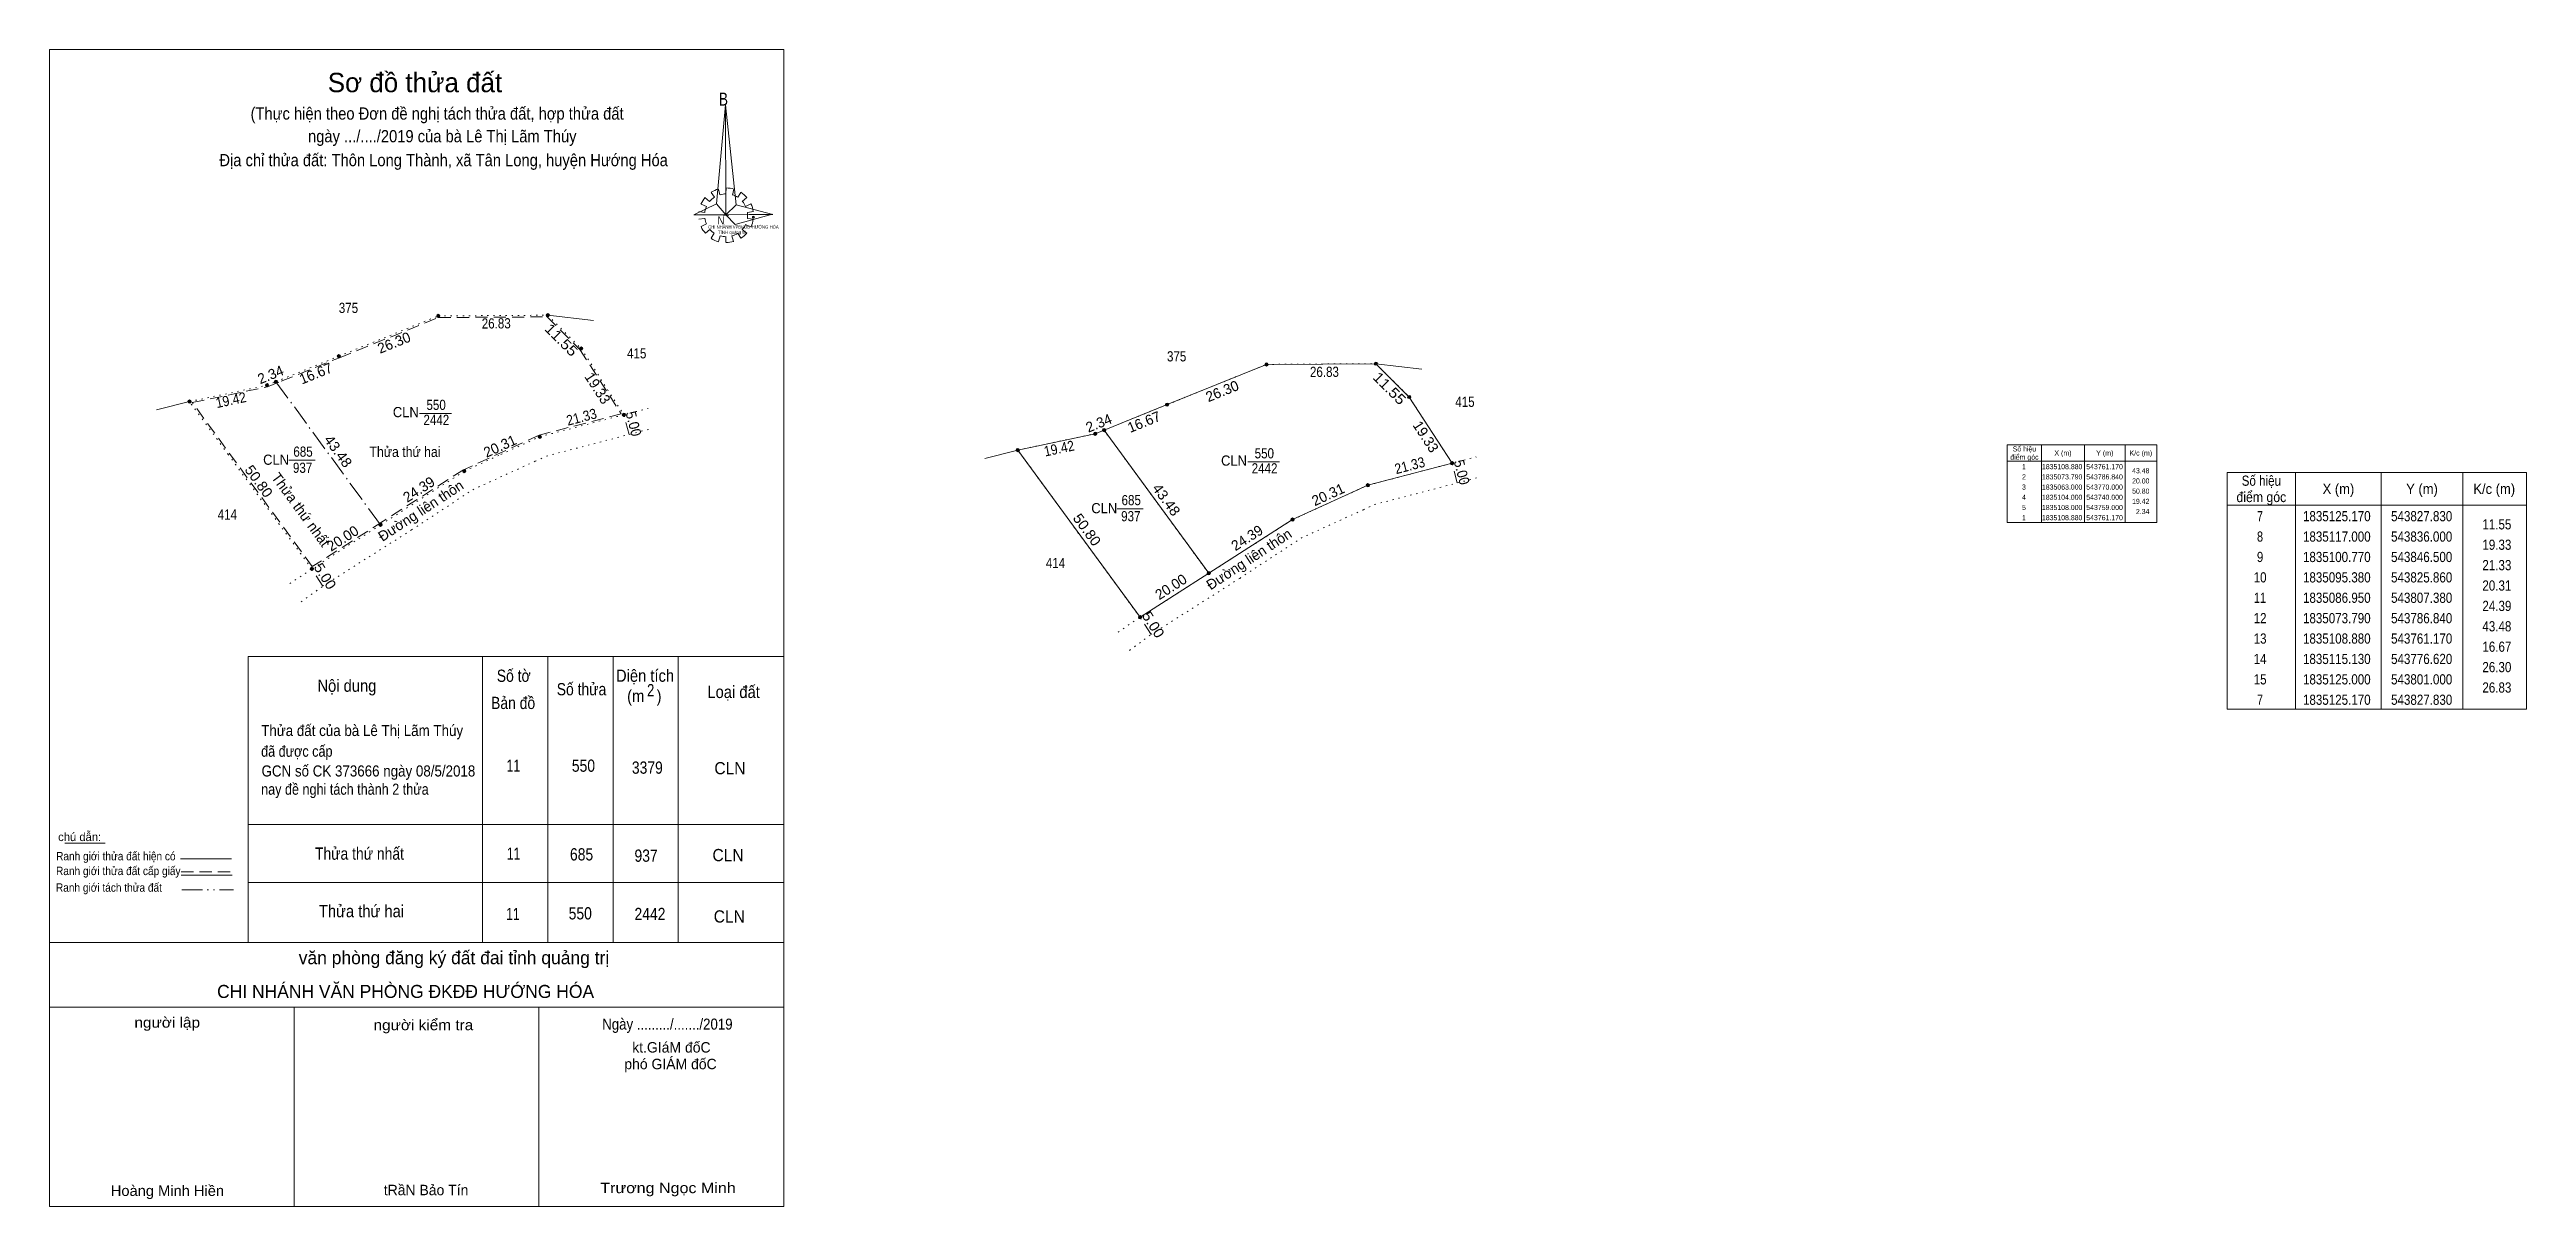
# Model space of a CAD drawing. Header units: metres. Extents: x 543503 to 544110, y 1834919 to 1835202.
import ezdxf
from ezdxf.enums import TextEntityAlignment as Align

# ---------------------------------------------------------------- set-up
doc = ezdxf.new("R2010")
doc.units = ezdxf.units.M
doc.header["$PDMODE"] = 32
doc.header["$PDSIZE"] = 0.5
for name, pattern in [('DASH_DOUBLE_DOT', [9.2, 5, -1.2, 0.3, -1.2, 0.3, -1.2]), ('DOT_DASHED', [7.7, 5, -1.2, 0.3, -1.2]), ('DOTTED', [1.5, 0.3, -1.2]), ('MEDIUM_DASHED', [4.5, 3, -1.5])]:
    doc.linetypes.add(name, pattern=pattern)
for name, color, linetype, lineweight in [('1', 7, 'Continuous', 13), ('10', 7, 'Continuous', 13), ('17', 7, 'Continuous', 13), ('5', 7, 'Continuous', 13), ('6', 7, 'Continuous', 13), ('63', 7, 'Continuous', 13)]:
    doc.layers.add(name, color=color, linetype=linetype, lineweight=lineweight)
doc.layers.add('7', color=7, linetype='Continuous')

msp = doc.modelspace()

# ---------------------------------------------------------------- hatches: boundary and pattern name
at = {"layer": '10'}
for points in [[(543598.34, 1835136.88, 1), (543597.54, 1835136.88, 1)], [(543625.17, 1835137.05, 1), (543624.37, 1835137.05, 1)], [(543573.96, 1835127.01, 1), (543573.16, 1835127.01, 1)], [(543633.34, 1835128.88, 1), (543632.54, 1835128.88, 1)], [(543558.51, 1835120.76, 1), (543557.71, 1835120.76, 1)], [(543801.4, 1835125, 1), (543800.6, 1835125, 1)], [(543828.23, 1835125.17, 1), (543827.43, 1835125.17, 1)], [(543537.34, 1835115.88, 1), (543536.54, 1835115.88, 1)], [(543556.34, 1835119.88, 1), (543555.54, 1835119.88, 1)], [(543777.02, 1835115.13, 1), (543776.22, 1835115.13, 1)], [(543836.4, 1835117, 1), (543835.6, 1835117, 1)], [(543643.84, 1835112.65, 1), (543643.04, 1835112.65, 1)], [(543761.57, 1835108.88, 1), (543760.77, 1835108.88, 1)], [(543623.2, 1835107.26, 1), (543622.4, 1835107.26, 1)], [(543740.4, 1835104, 1), (543739.6, 1835104, 1)], [(543759.4, 1835108, 1), (543758.6, 1835108, 1)], [(543604.72, 1835098.83, 1), (543603.92, 1835098.83, 1)], [(543846.9, 1835100.77, 1), (543846.1, 1835100.77, 1)], [(543826.26, 1835095.38, 1), (543825.46, 1835095.38, 1)], [(543584.18, 1835085.67, 1), (543583.38, 1835085.67, 1)], [(543807.78, 1835086.95, 1), (543806.98, 1835086.95, 1)], [(543567.34, 1835074.88, 1), (543566.54, 1835074.88, 1)], [(543787.24, 1835073.79, 1), (543786.44, 1835073.79, 1)], [(543770.4, 1835063, 1), (543769.6, 1835063, 1)]]:
    msp.add_hatch(color=256, dxfattribs=at).paths.add_polyline_path(points)

# ---------------------------------------------------------------- linework, layer by layer
at = {"layer": '1'}
for p, q in [((543663.67, 1835163.7), (543662.36, 1835164.24)), ((543663.32, 1835165.88), (543664.41, 1835164.93)), ((543665.63, 1835165.98), (543664.85, 1835167.16)), ((543666.64, 1835167.98), (543666.99, 1835166.57)), ((543668.47, 1835166.79), (543668.51, 1835168.25)), ((543670.39, 1835167.98), (543670.04, 1835166.52)), ((543671.35, 1835165.98), (543672.14, 1835167.16)), ((543673.58, 1835165.88), (543672.48, 1835164.97)), ((543673.27, 1835163.74), (543674.58, 1835164.38)), ((543661.8, 1835162.47), (543663.23, 1835162.24)), ((543663.23, 1835160.78), (543661.8, 1835160.56)), ((543662.36, 1835158.78), (543663.67, 1835159.42)), ((543664.54, 1835158.05), (543663.41, 1835157.14)), ((543667.77, 1835161.6), (543669.17, 1835161.6)), ((543672.4, 1835158.05), (543673.58, 1835157.19)), ((543674.62, 1835158.73), (543673.18, 1835159.28)), ((543675.19, 1835162.47), (543673.71, 1835162.24)), ((543673.71, 1835160.78), (543675.19, 1835160.56)), ((543664.85, 1835155.91), (543665.59, 1835157.19)), ((543667.07, 1835156.5), (543666.64, 1835155.09)), ((543668.47, 1835154.86), (543668.47, 1835156.28)), ((543669.91, 1835156.5), (543670.35, 1835155.14)), ((543672.14, 1835155.91), (543671.35, 1835157.14)), ((543796.41, 1835101.09), (543804.22, 1835101.09)), ((543764.37, 1835089.62), (543770.77, 1835089.62)), ((543551.3, 1835053.38), (543682.62, 1835053.38)), ((543551.3, 1835053.38), (543551.3, 1834983.29)), ((543608.78, 1835053.38), (543608.78, 1834983.29)), ((543624.78, 1835053.38), (543624.78, 1834983.29)), ((543640.78, 1835053.38), (543640.78, 1834983.29)), ((543656.78, 1835053.38), (543656.78, 1834983.29)), ((543551.3, 1835012.24), (543682.62, 1835012.24)), ((543551.3, 1834997.96), (543682.72, 1834997.96)), ((543502.62, 1834983.29), (543682.62, 1834983.29)), ((543502.62, 1834981.74), (543502.62, 1834918.57)), ((543551.3, 1834983.29), (543682.62, 1834983.29)), ((543502.62, 1834967.42), (543682.62, 1834967.42)), ((543562.62, 1834967.42), (543562.62, 1834918.57)), ((543622.62, 1834967.42), (543622.62, 1834918.57))]:
    msp.add_line(p, q, dxfattribs=at)
at = {"layer": '1', "linetype": 'DOTTED'}
for p, q in [((543776.62, 1835115.13), (543801, 1835125)), ((543801, 1835125), (543827.83, 1835125.17)), ((543761.17, 1835108.88), (543776.62, 1835115.13)), ((543759, 1835108), (543761.17, 1835108.88)), ((543786.84, 1835073.79), (543761.17, 1835108.88)), ((543740, 1835104), (543759, 1835108)), ((543749.48, 1835091.05), (543740, 1835104)), ((543827.55, 1835090.65), (543853.4, 1835097.4)), ((543770, 1835063), (543749.48, 1835091.05)), ((543807.38, 1835086.95), (543816.37, 1835091.05)), ((543816.37, 1835091.05), (543825.86, 1835095.38)), ((543824.76, 1835089.38), (543827.55, 1835090.65)), ((543809.46, 1835082.4), (543824.76, 1835089.38)), ((543794.45, 1835072.55), (543809.46, 1835082.4)), ((543794.45, 1835072.55), (543772.77, 1835058.83)), ((543764.6, 1835059.37), (543770, 1835063)), ((543767.41, 1835054.9), (543772.77, 1835058.83))]:
    msp.add_line(p, q, dxfattribs=at)
at = {"layer": '1', "linetype": 'MEDIUM_DASHED'}
for p, q in [((543847.76, 1835095.93), (543846.5, 1835100.77)), ((543772.7, 1835058.78), (543770, 1835063))]:
    msp.add_line(p, q, dxfattribs=at)
at = {"layer": '1'}
for points in [[(543502.62, 1834918.57), (543502.62, 1835202.16), (543682.62, 1835202.16), (543682.62, 1834918.57)], [(543502.62, 1834918.57), (543502.62, 1835202.16), (543682.62, 1835202.16), (543682.62, 1834918.57)], [(543668.38, 1835188.65), (543668.47, 1835161.65), (543666.11, 1835164.34)], [(543668.38, 1835188.65), (543668.47, 1835161.65), (543670.96, 1835164.15)], [(543660.62, 1835161.65), (543666.11, 1835164.34), (543668.47, 1835161.65)], [(543679.99, 1835161.74), (543668.47, 1835161.65), (543670.96, 1835164.15)], [(543679.9, 1835161.79), (543670.74, 1835159.33), (543668.47, 1835161.65)], [(543827.83, 1835125.17), (543836, 1835117), (543846.5, 1835100.77), (543825.86, 1835095.38), (543807.38, 1835086.95), (543786.84, 1835073.79), (543761.17, 1835108.88), (543776.62, 1835115.13), (543801, 1835125)], [(543761.17, 1835108.88), (543786.84, 1835073.79), (543770, 1835063), (543740, 1835104), (543759, 1835108)]]:
    msp.add_lwpolyline(points, close=True, dxfattribs=at)
at = {"layer": '1', "linetype": 'DOTTED'}
for points in [[(543827.83, 1835125.17), (543836, 1835117), (543846.5, 1835100.77)], [(543825.86, 1835095.38), (543846.5, 1835100.77), (543852.43, 1835102.32)], [(543807.38, 1835086.95), (543786.84, 1835073.79), (543770, 1835063)]]:
    msp.add_lwpolyline(points, dxfattribs=at)
at = {"layer": '1'}
for centre, major_axis, start_param, end_param in [((543668.493, 1835161.555), (6.73, 0), 2.4395818, 2.7240025), ((543668.493, 1835161.555), (5.274, 0), 2.7236855, 3.0151582), ((543668.493, 1835161.555), (5.274, 0), 2.1337354, 2.4449626), ((543668.493, 1835161.555), (6.73, 0), 1.8495599, 2.1390092), ((543668.493, 1835161.555), (5.274, 0), 1.5698559, 1.8561107), ((543668.493, 1835161.555), (6.73, 0), 1.2792421, 1.5633222), ((543668.493, 1835161.555), (5.274, 0), 1.0027091, 1.2755622), ((543668.493, 1835161.555), (6.73, 0), 0.7105624, 0.9968723), ((543668.493, 1835161.555), (5.274, 0), 0.4267838, 0.7064646), ((543668.493, 1835161.555), (6.73, 0), 0.1390515, 0.4339332), ((543668.493, 1835161.555), (6.73, 0), 3.5698864, 3.8569187), ((543668.493, 1835161.555), (5.274, 0), 3.2822995, 3.5610505), ((543668.493, 1835161.555), (5.274, 0), 3.8607757, 4.1325826), ((543668.493, 1835161.555), (5.274, 0), 5.5613733, 5.8395144), ((543668.493, 1835161.555), (5.274, 0), 6.1355839, 6.4161846), ((543668.493, 1835161.555), (6.73, 0), 5.8523029, 6.1383965), ((543668.454, 1835161.515), (6.73, 0), 4.1470906, 4.4365931), ((543668.493, 1835161.555), (5.274, 0), 4.4385468, 4.71314), ((543668.493, 1835161.555), (6.73, 0), 4.7130101, 4.9976105), ((543668.493, 1835161.555), (5.274, 0), 4.9908713, 5.2893316), ((543668.493, 1835161.555), (6.73, 0), 5.2856142, 5.567987)]:
    msp.add_ellipse(centre, major_axis=major_axis, ratio=0.995001, start_param=start_param, end_param=end_param, dxfattribs=at)
for p in [(543675.19, 1835161.1), (543740, 1835104)]:
    msp.add_point(p, dxfattribs=at)
at = {"layer": '10', "linetype": 'DOTTED'}
for p, q in [((543573.56, 1835127.01), (543597.94, 1835136.88)), ((543597.94, 1835136.88), (543624.77, 1835137.05)), ((543558.11, 1835120.76), (543573.56, 1835127.01)), ((543536.94, 1835115.88), (543555.94, 1835119.88)), ((543546.42, 1835102.93), (543536.94, 1835115.88)), ((543555.94, 1835119.88), (543558.11, 1835120.76)), ((543624.49, 1835102.53), (543650.34, 1835109.28)), ((543566.94, 1835074.88), (543546.42, 1835102.93)), ((543604.32, 1835098.83), (543613.31, 1835102.93)), ((543613.31, 1835102.93), (543622.8, 1835107.26)), ((543606.4, 1835094.28), (543621.7, 1835101.26)), ((543621.7, 1835101.26), (543624.49, 1835102.53)), ((543591.39, 1835084.43), (543606.4, 1835094.28)), ((543591.39, 1835084.43), (543569.71, 1835070.71)), ((543561.54, 1835071.25), (543566.94, 1835074.88)), ((543564.35, 1835066.78), (543569.71, 1835070.71))]:
    msp.add_line(p, q, dxfattribs=at)
at = {"layer": '10'}
for p, q in [((543636.01, 1835135.72), (543624.77, 1835137.05)), ((543839.07, 1835123.84), (543827.83, 1835125.17)), ((543536.94, 1835115.88), (543528.86, 1835113.82)), ((543593.35, 1835112.97), (543601.16, 1835112.97)), ((543561.31, 1835101.5), (543567.71, 1835101.5))]:
    msp.add_line(p, q, dxfattribs=at)
at = {"layer": '10', "linetype": 'DOT_DASHED'}
msp.add_line((543583.78, 1835085.67), (543558.11, 1835120.76), dxfattribs=at)
at = {"layer": '10', "linetype": 'MEDIUM_DASHED'}
for p, q in [((543644.7, 1835107.81), (543643.44, 1835112.65)), ((543569.64, 1835070.66), (543566.94, 1835074.88))]:
    msp.add_line(p, q, dxfattribs=at)
for points in [[(543559.43, 1835120.86), (543573.71, 1835126.64), (543598.02, 1835136.48), (543624.61, 1835136.65), (543632.63, 1835128.63), (543642.8, 1835112.9), (543622.67, 1835107.64), (543604.13, 1835099.18), (543584.45, 1835086.58)], [(543584.45, 1835086.58), (543567.04, 1835075.42), (543537.63, 1835115.62), (543556.06, 1835119.5), (543559.43, 1835120.86)]]:
    msp.add_lwpolyline(points, dxfattribs=at)
at = {"layer": '10', "linetype": 'DOTTED'}
for points in [[(543624.77, 1835137.05), (543632.94, 1835128.88), (543643.44, 1835112.65)], [(543622.8, 1835107.26), (543643.44, 1835112.65), (543649.37, 1835114.2)], [(543604.32, 1835098.83), (543583.78, 1835085.67), (543566.94, 1835074.88)]]:
    msp.add_lwpolyline(points, dxfattribs=at)
at = {"layer": '10'}
for centre in [(543597.94, 1835136.88), (543624.77, 1835137.05), (543573.56, 1835127.01), (543632.94, 1835128.88), (543558.11, 1835120.76), (543801, 1835125), (543827.83, 1835125.17), (543536.94, 1835115.88), (543555.94, 1835119.88), (543776.62, 1835115.13), (543836, 1835117), (543643.44, 1835112.65), (543761.17, 1835108.88), (543622.8, 1835107.26), (543740, 1835104), (543759, 1835108), (543604.32, 1835098.83), (543846.5, 1835100.77), (543825.86, 1835095.38), (543583.78, 1835085.67), (543807.38, 1835086.95), (543566.94, 1835074.88), (543786.84, 1835073.79), (543770, 1835063)]:
    msp.add_circle(centre, 0.4, dxfattribs=at)
msp.add_point((543536.94, 1835115.88), dxfattribs=at)
at = {"layer": '17'}
msp.add_line((543506.33, 1835007.66), (543516.27, 1835007.66), dxfattribs=at)
at = {"layer": '5'}
msp.add_lwpolyline([(543502.63, 1835202.18), (543682.63, 1835202.18), (543682.63, 1834918.58), (543502.63, 1834918.58)], close=True, dxfattribs=at)
at = {"layer": '6'}
for p, q in [((543534.71, 1835003.82), (543547.25, 1835003.82)), ((543534.91, 1834999.8), (543547.43, 1834999.8))]:
    msp.add_line(p, q, dxfattribs=at)
at = {"layer": '6', "linetype": 'MEDIUM_DASHED'}
msp.add_line((543534.91, 1835000.64), (543547.53, 1835000.64), dxfattribs=at)
at = {"layer": '63'}
for p, q in [((543740, 1835104), (543731.92, 1835101.94)), ((543991.03, 1835105.27), (543991.03, 1835086.27)), ((544001.53, 1835105.27), (544001.53, 1835086.27)), ((544011.53, 1835105.27), (544011.53, 1835086.27)), ((543982.63, 1835101.27), (544019.33, 1835101.27)), ((544053.32, 1835098.49), (544053.32, 1835040.49)), ((544074.32, 1835098.49), (544074.32, 1835040.49)), ((544094.32, 1835098.49), (544094.32, 1835040.49)), ((544036.52, 1835090.49), (544109.92, 1835090.49))]:
    msp.add_line(p, q, dxfattribs=at)
at = {"layer": '63', "linetype": 'DASH_DOUBLE_DOT'}
msp.add_line((543535.09, 1834996.18), (543547.69, 1834996.18), dxfattribs=at)
at = {"layer": '63'}
for points in [[(543982.63, 1835105.27), (544019.33, 1835105.27), (544019.33, 1835086.27), (543982.63, 1835086.27)], [(544036.52, 1835098.49), (544109.92, 1835098.49), (544109.92, 1835040.49), (544036.52, 1835040.49)]]:
    msp.add_lwpolyline(points, close=True, dxfattribs=at)

# ---------------------------------------------------------------- texts
at = {"layer": '1'}
msp.add_text('Sơ đồ thửa đất', height=4.76, dxfattribs=at).set_placement((543592.215, 1835191.72), align=Align.CENTER)
for s, height, width, p in [('B', 3.169, 0.8, (543666.71, 1835188.44)), ('CHI NHÁNH VPĐKĐĐ-HƯỚNG HÓA', 0.7498, 0.95, (543664.09, 1835158.3)), ('TỈNH quảng trị', 0.75, 1.05, (543666.51, 1835157)), ('N', 1.981, 0.9, (543666.39, 1835159.3))]:
    msp.add_text(s, height=height, dxfattribs=dict(at, width=width)).set_placement(p)
for s, width, p in [('CLN', 0.95, (543793.035, 1835100.17)), ('550', 0.85, (543800.465, 1835101.95)), ('2442', 0.85, (543800.52, 1835098.27)), ('CLN', 0.95, (543761.225, 1835088.5)), ('685', 0.85, (543767.83, 1835090.48)), ('937', 0.85, (543767.73, 1835086.53))]:
    msp.add_text(s, height=2.5, dxfattribs=dict(at, width=width)).set_placement(p, align=Align.CENTER)
for rotation, width, p in [(284.592, 0.95, (543847.671, 1835098.25)), (302.612, 1.05, (543772.179, 1835060.524))]:
    msp.add_text('5.00', height=2.5, rotation=rotation, dxfattribs=dict(at, width=width)).set_placement(p, align=Align.CENTER)
for s, height, p in [('văn phòng đăng ký đất đai tỉnh quảng trị', 3.2, (543639.85, 1834977.96)), ('CHI NHÁNH VĂN PHÒNG ĐKĐĐ HƯỚNG HÓA', 3.2, (543636.14, 1834969.68)), ('kt.GIáM đốC', 2.56, (543664.7, 1834956.3)), ('phó GIÁM đốC', 2.56, (543666.19, 1834952.21)), ('tRầN Bảo Tín', 2.56, (543605.31, 1834921.32))]:
    msp.add_text(s, height=height, dxfattribs=at).set_placement(p, align=Align.RIGHT)
for s, width, p in [('người lập', 1.1, (543539.52, 1834962.4)), ('người kiểm tra', 1.1, (543606.51, 1834961.78)), ('Hoàng Minh Hiền', 1.05, (543545.41, 1834921.15)), ('Trương Ngọc Minh', 1.15, (543670.87, 1834921.83))]:
    msp.add_text(s, height=2.56, dxfattribs=dict(at, width=width)).set_placement(p, align=Align.RIGHT)
at = {"layer": '10'}
for s, width, p in [('375', 0.85, (543575.91, 1835137.6)), ('415', 0.85, (543646.59, 1835126.46)), ('375', 0.85, (543778.97, 1835125.72)), ('550', 0.85, (543597.405, 1835113.83)), ('415', 0.85, (543849.65, 1835114.58)), ('CLN', 0.95, (543589.975, 1835112.05)), ('2442', 0.85, (543597.46, 1835110.15)), ('CLN', 0.95, (543558.165, 1835100.38)), ('685', 0.85, (543564.77, 1835102.36)), ('Thửa thứ hai', 0.9, (543589.77, 1835102.32)), ('937', 0.85, (543564.67, 1835098.41)), ('414', 0.85, (543546.205, 1835086.93)), ('414', 0.85, (543749.265, 1835075.05))]:
    msp.add_text(s, height=2.5, dxfattribs=dict(at, width=width)).set_placement(p, align=Align.CENTER)
for s, rotation, width, p in [('26.83', 0.363, 0.85, (543612.152, 1835133.803)), ('11.55', 315, 1.15, (543627.211, 1835130.119)), ('19.42', 11.889, 0.9, (543547.347, 1835115.052)), ('21.33', 14.636, 0.9, (543633.374, 1835110.903)), ('5.00', 284.592, 0.95, (543644.611, 1835110.13)), ('43.48', 306.187, 1.05, (543572.377, 1835102.968)), ('50.80', 306.193, 1.05, (543552.913, 1835095.613)), ('5.00', 302.612, 1.05, (543569.119, 1835072.404))]:
    msp.add_text(s, height=2.5, rotation=rotation, dxfattribs=dict(at, width=width)).set_placement(p, align=Align.CENTER)
for s, rotation, p in [('26.30', 22.04, (543587.551, 1835129.161)), ('2.34', 22.074, (543557.285, 1835121.327)), ('16.67', 22.025, (543568.371, 1835121.614)), ('19.33', 302.901, (543635.945, 1835118.479)), ('20.31', 24.521, (543613.571, 1835103.824)), ('Thửa thứ nhất', 306.187, (543563.193, 1835088.648)), ('24.39', 32.648, (543593.846, 1835093.301)), ('Đường liên thôn', 33.274, (543594.329, 1835088.08)), ('20.00', 32.649, (543575.181, 1835081.3)), ('Đường liên thôn', 33.274, (543797.389, 1835076.2))]:
    msp.add_text(s, height=2.5, rotation=rotation, dxfattribs=at).set_placement(p, align=Align.CENTER)
at = {"layer": '6'}
for s, height, width, p in [('Số tờ', 3, 0.85, (543612.28, 1835047.17)), ('Diện tích', 3, 0.9, (543641.5, 1835047.19)), ('Nội dung', 3, 0.9, (543568.3, 1835044.73)), ('Bản đồ', 3, 0.85, (543610.88, 1835040.51)), ('Số thửa', 3, 0.85, (543626.98, 1835043.87)), ('(m   )', 3, 0.9, (543644.24, 1835042.21)), ('2', 3, 0.8, (543649.12, 1835043.63)), ('Loại đất', 3, 0.9, (543663.92, 1835043.21)), ('Thửa đất của bà Lê Thị Lãm Thúy', 2.72, 0.9, (543554.52, 1835033.89)), ('đã được cấp ', 2.72, 0.85, (543554.5, 1835028.81)), ('GCN số CK 373666 ngày 08/5/2018', 2.72, 0.9, (543554.6, 1835023.97)), ('11', 3, 0.75, (543614.68, 1835025.13)), ('550', 3, 0.85, (543630.68, 1835025.13)), ('3379', 3, 0.85, (543645.4, 1835024.65)), ('CLN', 3, 0.95, (543665.63, 1835024.51)), ('nay đề nghi tách thành 2 thửa', 2.72, 0.85, (543554.5, 1835019.5)), ('Ranh giới thửa đất hiện có ', 2.057, 0.9, (543504.23, 1835003.42)), ('Thửa thứ nhất', 3, 0.85, (543567.7, 1835003.57)), ('11', 3, 0.75, (543614.72, 1835003.55)), ('685', 3, 0.85, (543630.22, 1835003.39)), ('937', 3, 0.85, (543646.04, 1835003.07)), ('CLN', 3, 0.95, (543665.16, 1835003.21)), ('Ranh giới thửa đất cấp giấy', 2.057, 0.9, (543504.21, 1834999.8)), ('Ranh giới tách thửa đất', 2.057, 0.9, (543504.19, 1834995.72)), ('Thửa thứ hai', 3, 0.9, (543568.66, 1834989.47)), ('11', 3, 0.75, (543614.56, 1834988.77)), ('550', 3, 0.85, (543629.9, 1834988.93)), ('2442', 3, 0.85, (543646.04, 1834988.77)), ('CLN', 3, 0.95, (543665.47, 1834988.17))]:
    msp.add_text(s, height=height, dxfattribs=dict(at, width=width)).set_placement(p)
msp.add_text('chú dẫn:', height=2.057, dxfattribs=at).set_placement((543504.73, 1835008.14))
at = {"layer": '6', "width": 0.9}
msp.add_text('Ngày ........./......./2019', height=2.7, dxfattribs=at).set_placement((543654.105, 1834961.92), align=Align.CENTER)
at = {"layer": '63'}
for s, rotation, p in [('26.30', 22.04, (543790.611, 1835117.281)), ('2.34', 22.074, (543760.345, 1835109.447)), ('16.67', 22.025, (543771.431, 1835109.734)), ('19.33', 302.901, (543839.005, 1835106.599)), ('20.31', 24.521, (543816.631, 1835091.944)), ('24.39', 32.648, (543796.906, 1835081.421)), ('20.00', 32.649, (543778.241, 1835069.42))]:
    msp.add_text(s, height=2.5, rotation=rotation, dxfattribs=at).set_placement(p, align=Align.CENTER)
for s, rotation, width, p in [('26.83', 0.363, 0.85, (543815.212, 1835121.923)), ('11.55', 315, 1.15, (543830.271, 1835118.239)), ('19.42', 11.889, 0.9, (543750.407, 1835103.172)), ('21.33', 14.636, 0.9, (543836.434, 1835099.023)), ('43.48', 306.187, 1.05, (543775.437, 1835091.088)), ('50.80', 306.193, 1.05, (543755.973, 1835083.733))]:
    msp.add_text(s, height=2.5, rotation=rotation, dxfattribs=dict(at, width=width)).set_placement(p, align=Align.CENTER)
for s, height, width, p in [('điểm góc', 1.25, 0.9, (543986.83, 1835101.65)), ('Số hiệu', 1.25, 0.85, (543986.83, 1835103.65)), ('X (m)', 1.25, 0.95, (543996.28, 1835102.65)), ('Y (m)', 1.25, 0.95, (544006.535, 1835102.65)), ('K/c (m)', 1.25, 0.95, (544015.375, 1835102.65)), (' 2', 1.25, 0.85, (543986.485, 1835096.8)), (' 1', 1.25, 0.75, (543986.48, 1835099.3)), ('1835108.880', 1.25, 0.85, (543996.08, 1835099.3)), ('1835073.790', 1.25, 0.85, (543996.08, 1835096.8)), ('543761.170', 1.25, 0.85, (544006.48, 1835099.3)), ('543786.840', 1.25, 0.85, (544006.48, 1835096.8)), ('Số hiệu', 2.5, 0.85, (544044.92, 1835095.24)), (' 4', 1.25, 0.85, (543986.48, 1835091.8)), (' 3', 1.25, 0.8, (543986.475, 1835094.3)), ('1835063.000', 1.25, 0.85, (543996.08, 1835094.3)), ('1835104.000', 1.25, 0.85, (543996.08, 1835091.8)), ('1835108.000', 1.25, 0.85, (543996.08, 1835089.3)), ('543770.000', 1.25, 0.85, (544006.48, 1835094.3)), ('543740.000', 1.25, 0.85, (544006.48, 1835091.8)), ('543759.000', 1.25, 0.85, (544006.48, 1835089.3)), ('điểm góc', 2.5, 0.9, (544044.92, 1835091.24)), ('X (m)', 2.5, 0.95, (544063.82, 1835093.24)), ('Y (m)', 2.5, 0.95, (544084.315, 1835093.24)), ('K/c (m)', 2.5, 0.95, (544102.02, 1835093.24)), (' 5', 1.25, 0.8, (543986.485, 1835089.3)), (' 1', 1.25, 0.75, (543986.48, 1835086.8)), ('1835108.880', 1.25, 0.85, (543996.08, 1835086.8)), ('543761.170', 1.25, 0.85, (544006.48, 1835086.8)), (' 7', 2.5, 0.8, (544044.22, 1835086.54)), ('1835125.170', 2.5, 0.85, (544063.42, 1835086.54)), ('543827.830', 2.5, 0.85, (544084.225, 1835086.54)), (' 9', 2.5, 0.85, (544044.215, 1835076.54)), (' 8', 2.5, 0.8, (544044.22, 1835081.54)), ('1835117.000', 2.5, 0.85, (544063.42, 1835081.54)), ('1835100.770', 2.5, 0.85, (544063.42, 1835076.54)), ('543836.000', 2.5, 0.85, (544084.225, 1835081.54)), ('543846.500', 2.5, 0.85, (544084.225, 1835076.54)), (' 10', 2.5, 0.85, (544044.215, 1835071.54)), ('1835095.380', 2.5, 0.85, (544063.42, 1835071.54)), ('543825.860', 2.5, 0.85, (544084.225, 1835071.54)), (' 11', 2.5, 0.8, (544044.215, 1835066.54)), ('1835086.950', 2.5, 0.85, (544063.42, 1835066.54)), ('543807.380', 2.5, 0.85, (544084.225, 1835066.54)), (' 12', 2.5, 0.85, (544044.22, 1835061.54)), ('1835073.790', 2.5, 0.85, (544063.42, 1835061.54)), ('543786.840', 2.5, 0.85, (544084.225, 1835061.54)), (' 13', 2.5, 0.85, (544044.22, 1835056.54)), ('1835108.880', 2.5, 0.85, (544063.42, 1835056.54)), ('543761.170', 2.5, 0.85, (544084.225, 1835056.54)), (' 14', 2.5, 0.85, (544044.215, 1835051.54)), (' 15', 2.5, 0.85, (544044.22, 1835046.54)), ('1835115.130', 2.5, 0.85, (544063.42, 1835051.54)), ('1835125.000', 2.5, 0.85, (544063.42, 1835046.54)), ('543776.620', 2.5, 0.85, (544084.225, 1835051.54)), ('543801.000', 2.5, 0.85, (544084.225, 1835046.54)), (' 7', 2.5, 0.8, (544044.22, 1835041.54)), ('1835125.170', 2.5, 0.85, (544063.42, 1835041.54)), ('543827.830', 2.5, 0.85, (544084.225, 1835041.54))]:
    msp.add_text(s, height=height, dxfattribs=dict(at, width=width)).set_placement(p, align=Align.CENTER)
at = {"layer": '63', "width": 0.85}
for s, height, p in [('43.48', 1.25, (544017.48, 1835098.3)), ('20.00', 1.25, (544017.48, 1835095.8)), ('50.80', 1.25, (544017.48, 1835093.3)), ('19.42', 1.25, (544017.48, 1835090.8)), ('2.34', 1.25, (544017.48, 1835088.3)), ('11.55', 2.5, (544106.22, 1835084.54)), ('19.33', 2.5, (544106.22, 1835079.54)), ('21.33', 2.5, (544106.22, 1835074.54)), ('20.31', 2.5, (544106.22, 1835069.54)), ('24.39', 2.5, (544106.22, 1835064.54)), ('43.48', 2.5, (544106.22, 1835059.54)), ('16.67', 2.5, (544106.22, 1835054.54)), ('26.30', 2.5, (544106.22, 1835049.54)), ('26.83', 2.5, (544106.22, 1835044.54))]:
    msp.add_text(s, height=height, dxfattribs=at).set_placement(p, align=Align.RIGHT)
at = {"layer": '7', "width": 0.9}
for s, p in [('(Thực hiện theo Đơn đề nghị tách thửa đất, hợp thửa đất ', (543598.145, 1835185)), ('ngày .../..../2019 của bà Lê Thị Lãm Thúy', (543598.91, 1835179.44)), ('Địa chỉ thửa đất: Thôn Long Thành, xã Tân Long, huyện Hướng Hóa', (543599.245, 1835173.58))]:
    msp.add_text(s, height=3, dxfattribs=at).set_placement(p, align=Align.CENTER)

doc.saveas('drawing.dxf')
